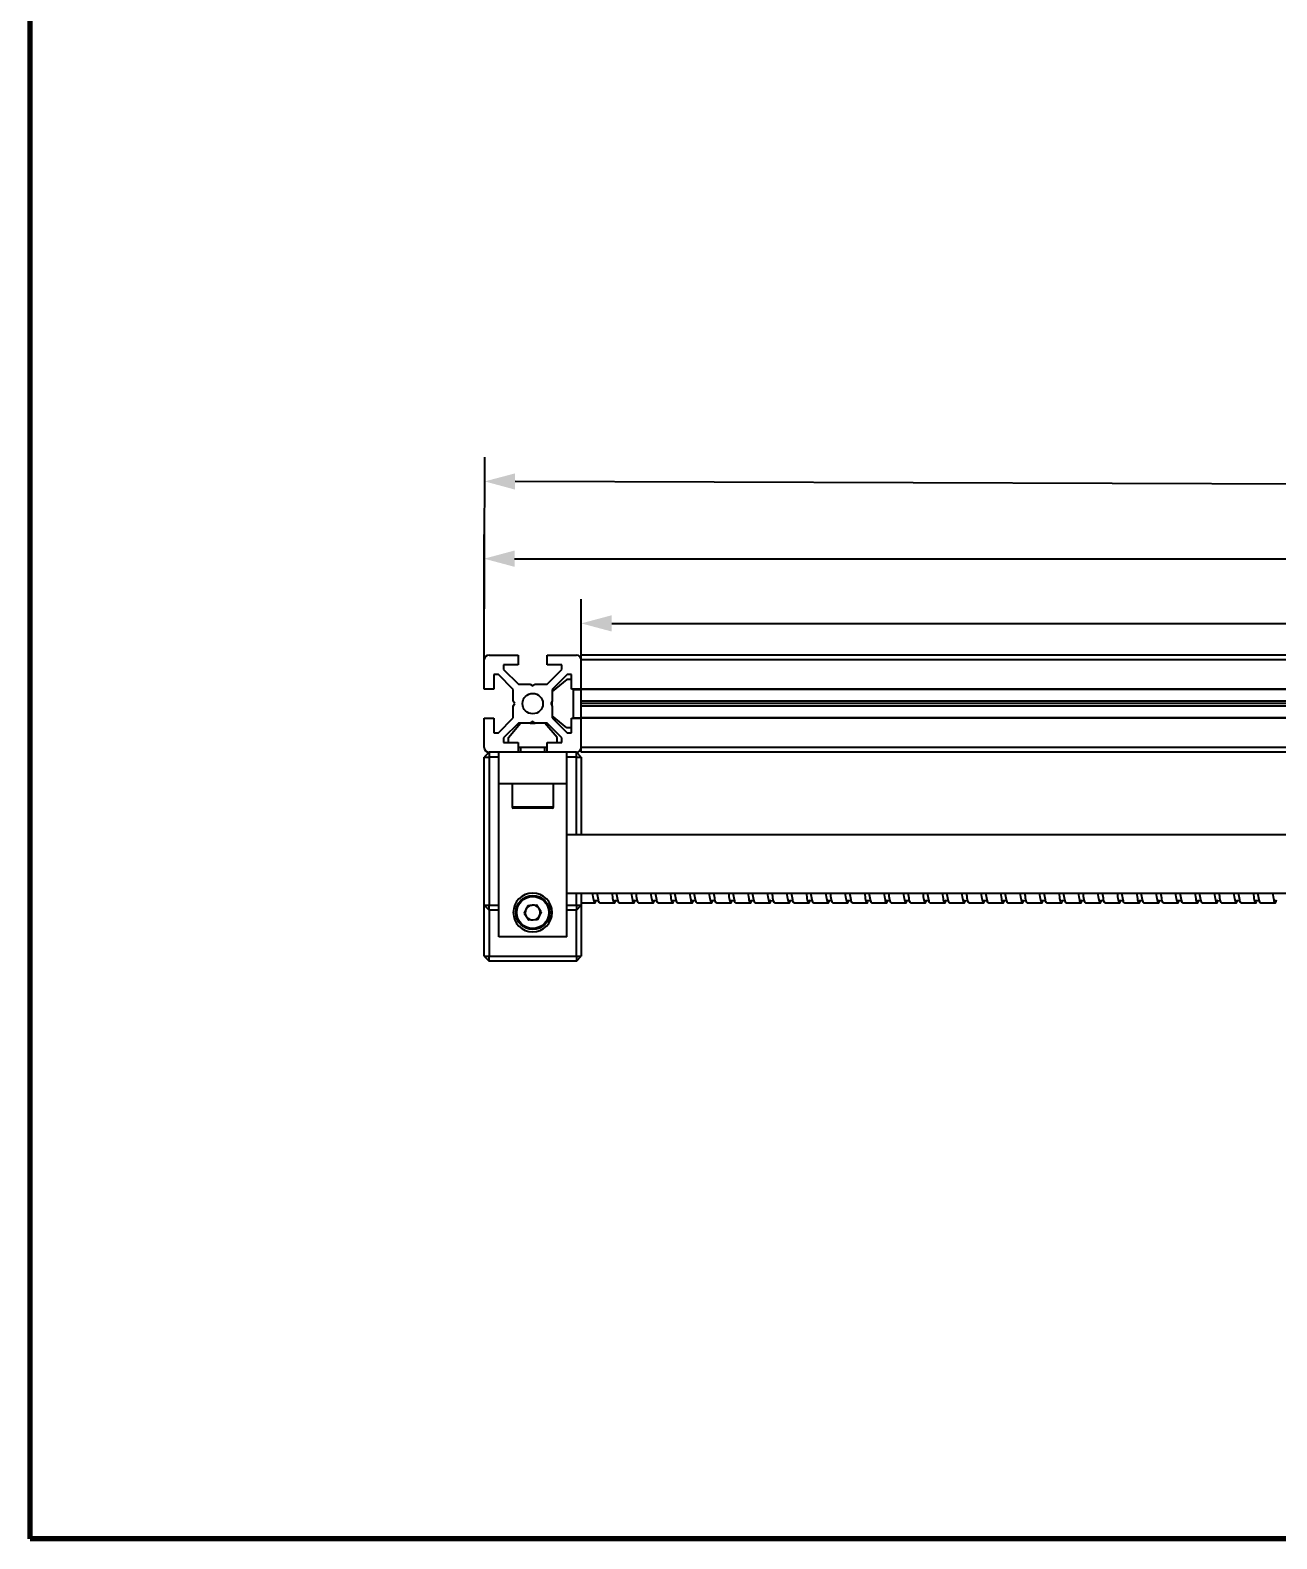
# Model space of a CAD drawing. Header units: millimetres. Extents: x 55 to 11032, y -227 to 3957.
# Drawn here: x 3195.9 to 3452.5, y 1679.4 to 1990 of the extents above; entities that cross this region are included whole.
import ezdxf

# ---------------------------------------------------------------- set-up
doc = ezdxf.new("R2010")
doc.units = ezdxf.units.MM
doc.header["$LTSCALE"] = 0.7
doc.header["$PDMODE"] = 35
doc.header["$PDSIZE"] = -4
doc.layers.get('0').update_dxf_attribs({"color": 255})
for name, color, linetype, lineweight in [('AM_5', 10, 'Continuous', 25), ('DIM', 94, 'Continuous', 25), ('KHUNGBV', 5, 'Continuous', 70)]:
    doc.layers.add(name, color=color, linetype=linetype, lineweight=lineweight)
doc.styles.add('TCVN-7284', font='tcvn+7284-2003r.ttf')
doc.dimstyles.new('TCVN_ISO-25_RadiusDia', dxfattribs={"dimtxt": 2.5, "dimasz": 2.5, "dimexe": 2, "dimexo": 0, "dimgap": 1, "dimtad": 1, "dimtoh": 1, "dimtxsty": 'TCVN-7284', "dimblk": 'Arrow', "dimcen": 0, "dimclrd": 256, "dimclre": 256, "dimclrt": 256, "dimadec": 0, "dimazin": 0, "dimtfac": 1, "dimtofl": 0, "dimtmove": 1, "dimatfit": 0, "dimldrblk": 'Arrow', "dimfxl": 1, "dimlwd": -1, "dimlwe": -1, "dimarcsym": 0})

# ---------------------------------------------------------------- blocks, each defined once
blk = doc.blocks.new('X_4')
at = {"color": 7, "linetype": 'Continuous', "lineweight": 25}
for p, q in [((3289.34, 1854.36), (3289.34, 1860.36)), ((3290.34, 1861.36), (3296.34, 1861.36)), ((3296.34, 1861.36), (3296.34, 1859.36)), ((3302.34, 1859.36), (3302.34, 1861.36)), ((3302.34, 1861.36), (3308.34, 1861.36)), ((3709.34, 1861.36), (3309.34, 1861.36)), ((3309.34, 1860.36), (3309.34, 1861.36)), ((3709.34, 1860.36), (3309.34, 1860.36)), ((3309.34, 1854.36), (3309.34, 1860.36)), ((3292.28, 1857.36), (3291.34, 1857.36)), ((3291.34, 1857.36), (3291.34, 1854.36)), ((3295.34, 1854.3), (3292.28, 1857.36)), ((3296.34, 1859.36), (3293.34, 1859.36)), ((3293.34, 1859.36), (3293.34, 1858.42)), ((3293.34, 1858.42), (3296.4, 1855.36)), ((3302.28, 1855.36), (3305.34, 1858.42)), ((3305.34, 1859.36), (3302.34, 1859.36)), ((3306.4, 1857.36), (3303.34, 1854.3)), ((3305.34, 1858.42), (3305.34, 1859.36)), ((3307.34, 1857.36), (3306.4, 1857.36)), ((3307.34, 1854.36), (3307.34, 1857.36)), ((3291.34, 1854.36), (3289.34, 1854.36)), ((3295.34, 1851.88), (3295.34, 1854.3)), ((3296.4, 1855.36), (3298.82, 1855.36)), ((3298.82, 1855.36), (3299.34, 1855.06)), ((3299.34, 1855.06), (3299.86, 1855.36)), ((3299.86, 1855.36), (3302.28, 1855.36)), ((3306.34, 1856.36), (3303.34, 1853.86)), ((3303.34, 1854.3), (3303.34, 1851.88)), ((3307.34, 1856.36), (3306.34, 1856.36)), ((3309.34, 1854.36), (3307.34, 1854.36)), ((3307.64, 1854.26), (3307.64, 1848.46)), ((3307.64, 1854.26), (3309.34, 1854.26)), ((3308.34, 1854.36), (3308.34, 1854.26)), ((3709.34, 1854.36), (3309.34, 1854.36)), ((3309.34, 1854.3), (3309.34, 1854.36)), ((3709.34, 1854.3), (3309.34, 1854.3)), ((3309.34, 1851.88), (3309.34, 1854.3)), ((3295.64, 1851.36), (3295.34, 1851.88)), ((3295.34, 1850.84), (3295.64, 1851.36)), ((3303.34, 1851.88), (3303.04, 1851.36)), ((3303.04, 1851.36), (3303.34, 1850.84)), ((3303.34, 1850.84), (3303.34, 1851.88)), ((3709.34, 1851.88), (3309.34, 1851.88)), ((3309.34, 1851.36), (3309.34, 1851.88)), ((3709.34, 1851.36), (3309.34, 1851.36)), ((3309.34, 1850.84), (3309.34, 1851.36)), ((3289.34, 1842.36), (3289.34, 1848.36)), ((3289.34, 1848.36), (3291.34, 1848.36)), ((3291.34, 1848.36), (3291.34, 1845.36)), ((3292.28, 1845.36), (3295.34, 1848.42)), ((3295.34, 1848.42), (3295.34, 1850.84)), ((3303.34, 1850.84), (3303.34, 1848.42)), ((3306.34, 1846.36), (3303.34, 1848.86)), ((3303.34, 1848.42), (3306.4, 1845.36)), ((3307.34, 1845.36), (3307.34, 1848.36)), ((3307.34, 1848.36), (3309.34, 1848.36)), ((3307.64, 1848.46), (3309.34, 1848.46)), ((3308.34, 1848.46), (3308.34, 1848.36)), ((3709.34, 1850.84), (3309.34, 1850.84)), ((3309.34, 1848.42), (3309.34, 1850.84)), ((3709.34, 1848.42), (3309.34, 1848.42)), ((3309.34, 1848.36), (3309.34, 1848.42)), ((3709.34, 1848.36), (3309.34, 1848.36)), ((3309.34, 1842.36), (3309.34, 1848.36)), ((3291.34, 1845.36), (3292.28, 1845.36)), ((3296.4, 1847.36), (3293.34, 1844.3)), ((3294.34, 1844.36), (3296.84, 1847.36)), ((3298.82, 1847.36), (3296.4, 1847.36)), ((3299.34, 1847.66), (3298.82, 1847.36)), ((3298.82, 1847.36), (3299.86, 1847.36)), ((3299.86, 1847.36), (3299.34, 1847.66)), ((3302.28, 1847.36), (3299.86, 1847.36)), ((3304.34, 1844.36), (3301.84, 1847.36)), ((3305.34, 1844.3), (3302.28, 1847.36)), ((3307.34, 1846.36), (3306.34, 1846.36)), ((3306.4, 1845.36), (3307.34, 1845.36)), ((3293.34, 1844.3), (3293.34, 1843.36)), ((3293.34, 1843.36), (3296.34, 1843.36)), ((3294.34, 1843.36), (3294.34, 1844.36)), ((3296.34, 1843.36), (3296.34, 1841.36)), ((3302.34, 1842.36), (3296.34, 1842.36)), ((3296.84, 1842.36), (3296.84, 1841.36)), ((3301.84, 1841.36), (3301.84, 1842.36)), ((3302.34, 1841.36), (3302.34, 1843.36)), ((3302.34, 1843.36), (3305.34, 1843.36)), ((3304.34, 1843.36), (3304.34, 1844.36)), ((3305.34, 1843.36), (3305.34, 1844.3)), ((3709.34, 1842.36), (3309.34, 1842.36)), ((3309.34, 1841.36), (3309.34, 1842.36)), ((3290.34, 1841.36), (3289.34, 1840.36)), ((3289.34, 1809.86), (3289.34, 1840.36)), ((3289.34, 1840.36), (3290.34, 1840.36)), ((3296.34, 1841.36), (3290.34, 1841.36)), ((3290.34, 1841.36), (3290.34, 1840.36)), ((3290.34, 1840.36), (3290.34, 1809.86)), ((3292.34, 1840.36), (3290.34, 1840.36)), ((3292.34, 1834.86), (3292.34, 1841.36)), ((3302.34, 1841.36), (3296.34, 1841.36)), ((3308.34, 1841.36), (3302.34, 1841.36)), ((3306.34, 1834.86), (3306.34, 1841.36)), ((3308.34, 1840.36), (3306.34, 1840.36)), ((3308.34, 1840.36), (3308.34, 1841.36)), ((3309.34, 1840.36), (3308.34, 1841.36)), ((3308.34, 1824.36), (3308.34, 1840.36)), ((3308.34, 1840.36), (3309.34, 1840.36)), ((3709.34, 1841.36), (3309.34, 1841.36)), ((3309.34, 1840.36), (3309.34, 1824.36)), ((3306.34, 1834.86), (3292.34, 1834.86)), ((3292.34, 1803.36), (3292.34, 1834.86)), ((3295.09, 1834.86), (3295.09, 1830.11)), ((3303.59, 1830.11), (3303.59, 1834.86)), ((3306.34, 1803.36), (3306.34, 1834.86)), ((3299.7, 1829.86), (3295.34, 1829.86)), ((3303.34, 1829.86), (3299.7, 1829.86)), ((3712.34, 1824.36), (3306.34, 1824.36)), ((3306.34, 1812.36), (3712.34, 1812.36)), ((3308.34, 1809.86), (3308.34, 1812.36)), ((3309.34, 1812.36), (3309.34, 1809.86)), ((3289.34, 1809.86), (3290.34, 1809.86)), ((3289.34, 1809.86), (3290.34, 1808.86)), ((3289.34, 1799.36), (3289.34, 1809.86)), ((3290.34, 1809.86), (3292.34, 1809.86)), ((3290.34, 1808.86), (3290.34, 1809.86)), ((3292.34, 1808.86), (3290.34, 1808.86)), ((3290.34, 1808.86), (3290.34, 1799.36)), ((3298.34, 1809.83), (3297.57, 1808.23)), ((3297.57, 1808.23), (3298.57, 1806.76)), ((3298.34, 1809.83), (3300.11, 1809.96)), ((3301.11, 1808.49), (3300.11, 1809.96)), ((3301.11, 1808.49), (3300.34, 1806.89)), ((3306.34, 1809.86), (3308.34, 1809.86)), ((3308.34, 1808.86), (3306.34, 1808.86)), ((3308.34, 1809.86), (3309.34, 1809.86)), ((3308.34, 1808.86), (3309.34, 1809.86)), ((3308.34, 1809.86), (3308.34, 1808.86)), ((3308.34, 1799.36), (3308.34, 1808.86)), ((3309.34, 1810.36), (3312.14, 1810.36)), ((3309.34, 1809.86), (3309.34, 1799.36)), ((3313.14, 1810.36), (3316.14, 1810.36)), ((3317.14, 1810.36), (3320.14, 1810.36)), ((3321.14, 1810.36), (3324.14, 1810.36)), ((3325.14, 1810.36), (3328.14, 1810.36)), ((3329.14, 1810.36), (3332.14, 1810.36)), ((3333.14, 1810.36), (3336.14, 1810.36)), ((3337.14, 1810.36), (3340.14, 1810.36)), ((3341.14, 1810.36), (3344.14, 1810.36)), ((3345.14, 1810.36), (3348.14, 1810.36)), ((3349.14, 1810.36), (3352.14, 1810.36)), ((3353.14, 1810.36), (3356.14, 1810.36)), ((3357.14, 1810.36), (3360.14, 1810.36)), ((3361.14, 1810.36), (3364.14, 1810.36)), ((3365.14, 1810.36), (3368.14, 1810.36)), ((3369.14, 1810.36), (3372.14, 1810.36)), ((3373.14, 1810.36), (3376.14, 1810.36)), ((3377.14, 1810.36), (3380.14, 1810.36)), ((3381.14, 1810.36), (3384.14, 1810.36)), ((3385.14, 1810.36), (3388.14, 1810.36)), ((3389.14, 1810.36), (3392.14, 1810.36)), ((3393.14, 1810.36), (3396.14, 1810.36)), ((3397.14, 1810.36), (3400.14, 1810.36)), ((3401.14, 1810.36), (3404.14, 1810.36)), ((3405.14, 1810.36), (3408.14, 1810.36)), ((3409.14, 1810.36), (3412.14, 1810.36)), ((3413.14, 1810.36), (3416.14, 1810.36)), ((3417.14, 1810.36), (3420.14, 1810.36)), ((3421.14, 1810.36), (3424.14, 1810.36)), ((3425.14, 1810.36), (3428.14, 1810.36)), ((3429.14, 1810.36), (3432.14, 1810.36)), ((3433.14, 1810.36), (3436.14, 1810.36)), ((3437.14, 1810.36), (3440.14, 1810.36)), ((3441.14, 1810.36), (3444.14, 1810.36)), ((3445.14, 1810.36), (3448.14, 1810.36)), ((3449.14, 1810.36), (3452.14, 1810.36)), ((3300.34, 1806.89), (3298.57, 1806.76)), ((3306.34, 1803.36), (3292.34, 1803.36)), ((3289.34, 1799.36), (3290.34, 1799.36)), ((3289.34, 1799.36), (3290.34, 1798.36)), ((3290.34, 1799.36), (3308.34, 1799.36)), ((3290.34, 1798.36), (3290.34, 1799.36)), ((3308.34, 1798.36), (3290.34, 1798.36)), ((3308.34, 1799.36), (3309.34, 1799.36)), ((3308.34, 1799.36), (3308.34, 1798.36)), ((3308.34, 1798.36), (3309.34, 1799.36))]:
    blk.add_line(p, q, dxfattribs=at)
at = {"color": 8, "linetype": 'Continuous', "lineweight": 25}
for p, q in [((3295.09, 1830.11), (3299.72, 1830.11)), ((3299.72, 1830.11), (3303.59, 1830.11))]:
    blk.add_line(p, q, dxfattribs=at)
at = {"color": 7, "linetype": 'Continuous', "lineweight": 25}
for centre, radius in [((3299.34, 1851.36), 2.1), ((3299.34, 1808.36), 3.5), ((3299.34, 1808.36), 3.3)]:
    blk.add_circle(centre, radius, dxfattribs=at)
for centre, radius, start, end in [((3290.34, 1860.36), 1, 90, 180), ((3308.34, 1860.36), 1, 0, 90), ((3290.34, 1842.36), 1, 180, 270), ((3308.34, 1842.36), 1, 270, 360), ((3295.34, 1830.11), 0.25, 180, 270), ((3303.34, 1830.11), 0.25, 270, 0), ((3299.34, 1808.36), 4, 0, 180), ((3299.34, 1808.36), 4, 180, 0), ((3299.34, 1808.36), 1.54, 154.1841, 214.1841), ((3299.34, 1808.36), 1.54, 94.1841, 154.1841), ((3299.34, 1808.36), 1.54, 214.1841, 274.1841), ((3299.34, 1808.36), 1.54, 34.1841, 94.1841), ((3299.34, 1808.36), 1.54, 274.1841, 334.1841), ((3299.34, 1808.36), 1.54, 334.1841, 34.1841)]:
    blk.add_arc(centre, radius, start, end, dxfattribs=at)
for points, knots in [([(3311.61, 1812.36), (3311.69, 1811.85), (3311.86, 1810.82), (3312.08, 1810.27), (3312.28, 1810.33), (3312.39, 1810.85), (3312.41, 1810.96)], [0, 0, 0, 0, 0.294026, 0.600312, 0.916621, 1, 1, 1, 1]), ([(3312.58, 1810.94), (3312.59, 1810.91), (3312.6, 1810.83), (3312.72, 1810.85), (3312.8, 1810.87)], [0, 0, 0, 0, 0.3986118, 1, 1, 1, 1]), ([(3313.14, 1810.44), (3313.12, 1810.41), (3313.02, 1810.28), (3312.86, 1810.87), (3312.69, 1811.87), (3312.61, 1812.36)], [0, 0, 0, 0, 0.098102, 0.55826, 1, 1, 1, 1]), ([(3315.61, 1812.36), (3315.69, 1811.85), (3315.86, 1810.82), (3316.08, 1810.27), (3316.28, 1810.33), (3316.39, 1810.85), (3316.41, 1810.96)], [0, 0, 0, 0, 0.2940263, 0.600312, 0.9166213, 1, 1, 1, 1]), ([(3316.58, 1810.94), (3316.59, 1810.91), (3316.6, 1810.83), (3316.72, 1810.85), (3316.8, 1810.87)], [0, 0, 0, 0, 0.398612, 1, 1, 1, 1]), ([(3317.14, 1810.44), (3317.12, 1810.41), (3317.02, 1810.28), (3316.86, 1810.87), (3316.69, 1811.87), (3316.61, 1812.36)], [0, 0, 0, 0, 0.098102, 0.55826, 1, 1, 1, 1]), ([(3319.61, 1812.36), (3319.69, 1811.85), (3319.86, 1810.82), (3320.08, 1810.27), (3320.28, 1810.33), (3320.39, 1810.85), (3320.41, 1810.96)], [0, 0, 0, 0, 0.294026, 0.600312, 0.916621, 1, 1, 1, 1]), ([(3320.58, 1810.94), (3320.59, 1810.91), (3320.6, 1810.83), (3320.72, 1810.85), (3320.8, 1810.87)], [0, 0, 0, 0, 0.398612, 1, 1, 1, 1]), ([(3321.14, 1810.44), (3321.12, 1810.41), (3321.02, 1810.28), (3320.86, 1810.87), (3320.69, 1811.87), (3320.61, 1812.36)], [0, 0, 0, 0, 0.098102, 0.55826, 1, 1, 1, 1]), ([(3323.61, 1812.36), (3323.69, 1811.85), (3323.86, 1810.82), (3324.08, 1810.27), (3324.28, 1810.33), (3324.39, 1810.85), (3324.41, 1810.96)], [0, 0, 0, 0, 0.2940263, 0.600312, 0.9166213, 1, 1, 1, 1]), ([(3324.58, 1810.94), (3324.59, 1810.91), (3324.6, 1810.83), (3324.72, 1810.85), (3324.8, 1810.87)], [0, 0, 0, 0, 0.398612, 1, 1, 1, 1]), ([(3325.14, 1810.44), (3325.12, 1810.41), (3325.02, 1810.28), (3324.86, 1810.87), (3324.69, 1811.87), (3324.61, 1812.36)], [0, 0, 0, 0, 0.098102, 0.55826, 1, 1, 1, 1]), ([(3327.61, 1812.36), (3327.69, 1811.85), (3327.86, 1810.82), (3328.08, 1810.27), (3328.28, 1810.33), (3328.39, 1810.85), (3328.41, 1810.96)], [0, 0, 0, 0, 0.294026, 0.600312, 0.916621, 1, 1, 1, 1]), ([(3328.58, 1810.94), (3328.59, 1810.91), (3328.6, 1810.83), (3328.72, 1810.85), (3328.8, 1810.87)], [0, 0, 0, 0, 0.3986118, 1, 1, 1, 1]), ([(3329.14, 1810.44), (3329.12, 1810.41), (3329.02, 1810.28), (3328.86, 1810.87), (3328.69, 1811.87), (3328.61, 1812.36)], [0, 0, 0, 0, 0.098102, 0.55826, 1, 1, 1, 1]), ([(3331.61, 1812.36), (3331.69, 1811.85), (3331.86, 1810.82), (3332.08, 1810.27), (3332.28, 1810.33), (3332.39, 1810.85), (3332.41, 1810.96)], [0, 0, 0, 0, 0.294026, 0.600312, 0.916621, 1, 1, 1, 1]), ([(3332.58, 1810.94), (3332.59, 1810.91), (3332.6, 1810.83), (3332.72, 1810.85), (3332.8, 1810.87)], [0, 0, 0, 0, 0.398612, 1, 1, 1, 1]), ([(3333.14, 1810.44), (3333.12, 1810.41), (3333.02, 1810.28), (3332.86, 1810.87), (3332.69, 1811.87), (3332.61, 1812.36)], [0, 0, 0, 0, 0.098102, 0.55826, 1, 1, 1, 1]), ([(3335.61, 1812.36), (3335.69, 1811.85), (3335.86, 1810.82), (3336.08, 1810.27), (3336.28, 1810.33), (3336.39, 1810.85), (3336.41, 1810.96)], [0, 0, 0, 0, 0.294026, 0.600312, 0.916621, 1, 1, 1, 1]), ([(3336.58, 1810.94), (3336.59, 1810.91), (3336.6, 1810.83), (3336.72, 1810.85), (3336.8, 1810.87)], [0, 0, 0, 0, 0.398612, 1, 1, 1, 1]), ([(3337.14, 1810.44), (3337.12, 1810.41), (3337.02, 1810.28), (3336.86, 1810.87), (3336.69, 1811.87), (3336.61, 1812.36)], [0, 0, 0, 0, 0.098102, 0.55826, 1, 1, 1, 1]), ([(3339.61, 1812.36), (3339.69, 1811.85), (3339.86, 1810.82), (3340.08, 1810.27), (3340.28, 1810.33), (3340.39, 1810.85), (3340.41, 1810.96)], [0, 0, 0, 0, 0.294026, 0.600312, 0.916621, 1, 1, 1, 1]), ([(3340.58, 1810.94), (3340.59, 1810.91), (3340.6, 1810.83), (3340.72, 1810.85), (3340.8, 1810.87)], [0, 0, 0, 0, 0.398612, 1, 1, 1, 1]), ([(3341.14, 1810.44), (3341.12, 1810.41), (3341.02, 1810.28), (3340.86, 1810.87), (3340.69, 1811.87), (3340.61, 1812.36)], [0, 0, 0, 0, 0.098102, 0.55826, 1, 1, 1, 1]), ([(3343.61, 1812.36), (3343.69, 1811.85), (3343.86, 1810.82), (3344.08, 1810.27), (3344.28, 1810.33), (3344.39, 1810.85), (3344.41, 1810.96)], [0, 0, 0, 0, 0.294026, 0.600312, 0.916621, 1, 1, 1, 1]), ([(3344.58, 1810.94), (3344.59, 1810.91), (3344.6, 1810.83), (3344.72, 1810.85), (3344.8, 1810.87)], [0, 0, 0, 0, 0.3986118, 1, 1, 1, 1]), ([(3345.14, 1810.44), (3345.12, 1810.41), (3345.02, 1810.28), (3344.86, 1810.87), (3344.69, 1811.87), (3344.61, 1812.36)], [0, 0, 0, 0, 0.098102, 0.55826, 1, 1, 1, 1]), ([(3347.61, 1812.36), (3347.69, 1811.85), (3347.86, 1810.82), (3348.08, 1810.27), (3348.28, 1810.33), (3348.39, 1810.85), (3348.41, 1810.96)], [0, 0, 0, 0, 0.294026, 0.600312, 0.916621, 1, 1, 1, 1]), ([(3348.58, 1810.94), (3348.59, 1810.91), (3348.6, 1810.83), (3348.72, 1810.85), (3348.8, 1810.87)], [0, 0, 0, 0, 0.398612, 1, 1, 1, 1]), ([(3349.14, 1810.44), (3349.12, 1810.41), (3349.02, 1810.28), (3348.86, 1810.87), (3348.69, 1811.87), (3348.61, 1812.36)], [0, 0, 0, 0, 0.098102, 0.55826, 1, 1, 1, 1]), ([(3351.61, 1812.36), (3351.69, 1811.85), (3351.86, 1810.82), (3352.08, 1810.27), (3352.28, 1810.33), (3352.39, 1810.85), (3352.41, 1810.96)], [0, 0, 0, 0, 0.294026, 0.600312, 0.916621, 1, 1, 1, 1]), ([(3352.58, 1810.94), (3352.59, 1810.91), (3352.6, 1810.83), (3352.72, 1810.85), (3352.8, 1810.87)], [0, 0, 0, 0, 0.398612, 1, 1, 1, 1]), ([(3353.14, 1810.44), (3353.12, 1810.41), (3353.02, 1810.28), (3352.86, 1810.87), (3352.69, 1811.87), (3352.61, 1812.36)], [0, 0, 0, 0, 0.098102, 0.55826, 1, 1, 1, 1]), ([(3355.61, 1812.36), (3355.69, 1811.85), (3355.86, 1810.82), (3356.08, 1810.27), (3356.28, 1810.33), (3356.39, 1810.85), (3356.41, 1810.96)], [0, 0, 0, 0, 0.294026, 0.600312, 0.916621, 1, 1, 1, 1]), ([(3356.58, 1810.94), (3356.59, 1810.91), (3356.6, 1810.83), (3356.72, 1810.85), (3356.8, 1810.87)], [0, 0, 0, 0, 0.398612, 1, 1, 1, 1]), ([(3357.14, 1810.44), (3357.12, 1810.41), (3357.02, 1810.28), (3356.86, 1810.87), (3356.69, 1811.87), (3356.61, 1812.36)], [0, 0, 0, 0, 0.098102, 0.55826, 1, 1, 1, 1]), ([(3359.61, 1812.36), (3359.69, 1811.85), (3359.86, 1810.82), (3360.08, 1810.27), (3360.28, 1810.33), (3360.39, 1810.85), (3360.41, 1810.96)], [0, 0, 0, 0, 0.294026, 0.600312, 0.916621, 1, 1, 1, 1]), ([(3360.58, 1810.94), (3360.59, 1810.91), (3360.6, 1810.83), (3360.72, 1810.85), (3360.8, 1810.87)], [0, 0, 0, 0, 0.398612, 1, 1, 1, 1]), ([(3361.14, 1810.44), (3361.12, 1810.41), (3361.02, 1810.28), (3360.86, 1810.87), (3360.69, 1811.87), (3360.61, 1812.36)], [0, 0, 0, 0, 0.098102, 0.55826, 1, 1, 1, 1]), ([(3363.61, 1812.36), (3363.69, 1811.85), (3363.86, 1810.82), (3364.08, 1810.27), (3364.28, 1810.33), (3364.39, 1810.85), (3364.41, 1810.96)], [0, 0, 0, 0, 0.294026, 0.600312, 0.916621, 1, 1, 1, 1]), ([(3364.58, 1810.94), (3364.59, 1810.91), (3364.6, 1810.83), (3364.72, 1810.85), (3364.8, 1810.87)], [0, 0, 0, 0, 0.3986118, 1, 1, 1, 1]), ([(3365.14, 1810.44), (3365.12, 1810.41), (3365.02, 1810.28), (3364.86, 1810.87), (3364.69, 1811.87), (3364.61, 1812.36)], [0, 0, 0, 0, 0.098102, 0.55826, 1, 1, 1, 1]), ([(3367.61, 1812.36), (3367.69, 1811.85), (3367.86, 1810.82), (3368.08, 1810.27), (3368.28, 1810.33), (3368.39, 1810.85), (3368.41, 1810.96)], [0, 0, 0, 0, 0.294026, 0.600312, 0.916621, 1, 1, 1, 1]), ([(3368.58, 1810.94), (3368.59, 1810.91), (3368.6, 1810.83), (3368.72, 1810.85), (3368.8, 1810.87)], [0, 0, 0, 0, 0.398612, 1, 1, 1, 1]), ([(3369.14, 1810.44), (3369.12, 1810.41), (3369.02, 1810.28), (3368.86, 1810.87), (3368.69, 1811.87), (3368.61, 1812.36)], [0, 0, 0, 0, 0.098102, 0.55826, 1, 1, 1, 1]), ([(3371.61, 1812.36), (3371.69, 1811.85), (3371.86, 1810.82), (3372.08, 1810.27), (3372.28, 1810.33), (3372.39, 1810.85), (3372.41, 1810.96)], [0, 0, 0, 0, 0.294026, 0.600312, 0.916621, 1, 1, 1, 1]), ([(3372.58, 1810.94), (3372.59, 1810.91), (3372.6, 1810.83), (3372.72, 1810.85), (3372.8, 1810.87)], [0, 0, 0, 0, 0.398612, 1, 1, 1, 1]), ([(3373.14, 1810.44), (3373.12, 1810.41), (3373.02, 1810.28), (3372.86, 1810.87), (3372.69, 1811.87), (3372.61, 1812.36)], [0, 0, 0, 0, 0.0981016, 0.5582599, 1, 1, 1, 1]), ([(3375.61, 1812.36), (3375.69, 1811.85), (3375.86, 1810.82), (3376.08, 1810.27), (3376.28, 1810.33), (3376.39, 1810.85), (3376.41, 1810.96)], [0, 0, 0, 0, 0.294026, 0.600312, 0.916621, 1, 1, 1, 1]), ([(3376.58, 1810.94), (3376.59, 1810.91), (3376.6, 1810.83), (3376.72, 1810.85), (3376.8, 1810.87)], [0, 0, 0, 0, 0.398612, 1, 1, 1, 1]), ([(3377.14, 1810.44), (3377.12, 1810.41), (3377.02, 1810.28), (3376.86, 1810.87), (3376.69, 1811.87), (3376.61, 1812.36)], [0, 0, 0, 0, 0.0981016, 0.5582599, 1, 1, 1, 1]), ([(3379.61, 1812.36), (3379.69, 1811.85), (3379.86, 1810.82), (3380.08, 1810.27), (3380.28, 1810.33), (3380.39, 1810.85), (3380.41, 1810.96)], [0, 0, 0, 0, 0.294026, 0.600312, 0.916621, 1, 1, 1, 1]), ([(3380.58, 1810.94), (3380.59, 1810.91), (3380.6, 1810.83), (3380.72, 1810.85), (3380.8, 1810.87)], [0, 0, 0, 0, 0.398612, 1, 1, 1, 1]), ([(3381.14, 1810.44), (3381.12, 1810.41), (3381.02, 1810.28), (3380.86, 1810.87), (3380.69, 1811.87), (3380.61, 1812.36)], [0, 0, 0, 0, 0.098102, 0.55826, 1, 1, 1, 1]), ([(3383.61, 1812.36), (3383.69, 1811.85), (3383.86, 1810.82), (3384.08, 1810.27), (3384.28, 1810.33), (3384.39, 1810.85), (3384.41, 1810.96)], [0, 0, 0, 0, 0.2940263, 0.600312, 0.9166213, 1, 1, 1, 1]), ([(3384.58, 1810.94), (3384.59, 1810.91), (3384.6, 1810.83), (3384.72, 1810.85), (3384.8, 1810.87)], [0, 0, 0, 0, 0.3986118, 1, 1, 1, 1]), ([(3385.14, 1810.44), (3385.12, 1810.41), (3385.02, 1810.28), (3384.86, 1810.87), (3384.69, 1811.87), (3384.61, 1812.36)], [0, 0, 0, 0, 0.098102, 0.55826, 1, 1, 1, 1]), ([(3387.61, 1812.36), (3387.69, 1811.85), (3387.86, 1810.82), (3388.08, 1810.27), (3388.28, 1810.33), (3388.39, 1810.85), (3388.41, 1810.96)], [0, 0, 0, 0, 0.2940263, 0.600312, 0.9166213, 1, 1, 1, 1]), ([(3388.58, 1810.94), (3388.59, 1810.91), (3388.6, 1810.83), (3388.72, 1810.85), (3388.8, 1810.87)], [0, 0, 0, 0, 0.398612, 1, 1, 1, 1]), ([(3389.14, 1810.44), (3389.12, 1810.41), (3389.02, 1810.28), (3388.86, 1810.87), (3388.69, 1811.87), (3388.61, 1812.36)], [0, 0, 0, 0, 0.098102, 0.55826, 1, 1, 1, 1]), ([(3391.61, 1812.36), (3391.69, 1811.85), (3391.86, 1810.82), (3392.08, 1810.27), (3392.28, 1810.33), (3392.39, 1810.85), (3392.41, 1810.96)], [0, 0, 0, 0, 0.294026, 0.600312, 0.916621, 1, 1, 1, 1]), ([(3392.58, 1810.94), (3392.59, 1810.91), (3392.6, 1810.83), (3392.72, 1810.85), (3392.8, 1810.87)], [0, 0, 0, 0, 0.3986118, 1, 1, 1, 1]), ([(3393.14, 1810.44), (3393.12, 1810.41), (3393.02, 1810.28), (3392.86, 1810.87), (3392.69, 1811.87), (3392.61, 1812.36)], [0, 0, 0, 0, 0.098102, 0.55826, 1, 1, 1, 1]), ([(3395.61, 1812.36), (3395.69, 1811.85), (3395.86, 1810.82), (3396.08, 1810.27), (3396.28, 1810.33), (3396.39, 1810.85), (3396.41, 1810.96)], [0, 0, 0, 0, 0.294026, 0.600312, 0.916621, 1, 1, 1, 1]), ([(3396.58, 1810.94), (3396.59, 1810.91), (3396.6, 1810.83), (3396.72, 1810.85), (3396.8, 1810.87)], [0, 0, 0, 0, 0.3986118, 1, 1, 1, 1]), ([(3397.14, 1810.44), (3397.12, 1810.41), (3397.02, 1810.28), (3396.86, 1810.87), (3396.69, 1811.87), (3396.61, 1812.36)], [0, 0, 0, 0, 0.0981016, 0.5582599, 1, 1, 1, 1]), ([(3399.61, 1812.36), (3399.69, 1811.85), (3399.86, 1810.82), (3400.08, 1810.27), (3400.28, 1810.33), (3400.39, 1810.85), (3400.41, 1810.96)], [0, 0, 0, 0, 0.2940263, 0.600312, 0.9166213, 1, 1, 1, 1]), ([(3400.58, 1810.94), (3400.59, 1810.91), (3400.6, 1810.83), (3400.72, 1810.85), (3400.8, 1810.87)], [0, 0, 0, 0, 0.398612, 1, 1, 1, 1]), ([(3401.14, 1810.44), (3401.12, 1810.41), (3401.02, 1810.28), (3400.86, 1810.87), (3400.69, 1811.87), (3400.61, 1812.36)], [0, 0, 0, 0, 0.098102, 0.55826, 1, 1, 1, 1]), ([(3403.61, 1812.36), (3403.69, 1811.85), (3403.86, 1810.82), (3404.08, 1810.27), (3404.28, 1810.33), (3404.39, 1810.85), (3404.41, 1810.96)], [0, 0, 0, 0, 0.294026, 0.600312, 0.916621, 1, 1, 1, 1]), ([(3404.58, 1810.94), (3404.59, 1810.91), (3404.6, 1810.83), (3404.72, 1810.85), (3404.8, 1810.87)], [0, 0, 0, 0, 0.398612, 1, 1, 1, 1]), ([(3405.14, 1810.44), (3405.12, 1810.41), (3405.02, 1810.28), (3404.86, 1810.87), (3404.69, 1811.87), (3404.61, 1812.36)], [0, 0, 0, 0, 0.098102, 0.55826, 1, 1, 1, 1]), ([(3407.61, 1812.36), (3407.69, 1811.85), (3407.86, 1810.82), (3408.08, 1810.27), (3408.28, 1810.33), (3408.39, 1810.85), (3408.41, 1810.96)], [0, 0, 0, 0, 0.2940263, 0.600312, 0.9166213, 1, 1, 1, 1]), ([(3408.58, 1810.94), (3408.59, 1810.91), (3408.6, 1810.83), (3408.72, 1810.85), (3408.8, 1810.87)], [0, 0, 0, 0, 0.398612, 1, 1, 1, 1]), ([(3409.14, 1810.44), (3409.12, 1810.41), (3409.02, 1810.28), (3408.86, 1810.87), (3408.69, 1811.87), (3408.61, 1812.36)], [0, 0, 0, 0, 0.098102, 0.55826, 1, 1, 1, 1]), ([(3411.61, 1812.36), (3411.69, 1811.85), (3411.86, 1810.82), (3412.08, 1810.27), (3412.28, 1810.33), (3412.39, 1810.85), (3412.41, 1810.96)], [0, 0, 0, 0, 0.294026, 0.600312, 0.916621, 1, 1, 1, 1]), ([(3412.58, 1810.94), (3412.59, 1810.91), (3412.6, 1810.83), (3412.72, 1810.85), (3412.8, 1810.87)], [0, 0, 0, 0, 0.3986118, 1, 1, 1, 1]), ([(3413.14, 1810.44), (3413.12, 1810.41), (3413.02, 1810.28), (3412.86, 1810.87), (3412.69, 1811.87), (3412.61, 1812.36)], [0, 0, 0, 0, 0.098102, 0.55826, 1, 1, 1, 1]), ([(3415.61, 1812.36), (3415.69, 1811.85), (3415.86, 1810.82), (3416.08, 1810.27), (3416.28, 1810.33), (3416.39, 1810.85), (3416.41, 1810.96)], [0, 0, 0, 0, 0.294026, 0.600312, 0.916621, 1, 1, 1, 1]), ([(3416.58, 1810.94), (3416.59, 1810.91), (3416.6, 1810.83), (3416.72, 1810.85), (3416.8, 1810.87)], [0, 0, 0, 0, 0.398612, 1, 1, 1, 1]), ([(3417.14, 1810.44), (3417.12, 1810.41), (3417.02, 1810.28), (3416.86, 1810.87), (3416.69, 1811.87), (3416.61, 1812.36)], [0, 0, 0, 0, 0.0981016, 0.5582599, 1, 1, 1, 1]), ([(3419.61, 1812.36), (3419.69, 1811.85), (3419.86, 1810.82), (3420.08, 1810.27), (3420.28, 1810.33), (3420.39, 1810.85), (3420.41, 1810.96)], [0, 0, 0, 0, 0.2940263, 0.600312, 0.9166213, 1, 1, 1, 1]), ([(3420.58, 1810.94), (3420.59, 1810.91), (3420.6, 1810.83), (3420.72, 1810.85), (3420.8, 1810.87)], [0, 0, 0, 0, 0.398612, 1, 1, 1, 1]), ([(3421.14, 1810.44), (3421.12, 1810.41), (3421.02, 1810.28), (3420.86, 1810.87), (3420.69, 1811.87), (3420.61, 1812.36)], [0, 0, 0, 0, 0.0981016, 0.5582599, 1, 1, 1, 1]), ([(3423.61, 1812.36), (3423.69, 1811.85), (3423.86, 1810.82), (3424.08, 1810.27), (3424.28, 1810.33), (3424.39, 1810.85), (3424.41, 1810.96)], [0, 0, 0, 0, 0.294026, 0.600312, 0.916621, 1, 1, 1, 1]), ([(3424.58, 1810.94), (3424.59, 1810.91), (3424.6, 1810.83), (3424.72, 1810.85), (3424.8, 1810.87)], [0, 0, 0, 0, 0.398612, 1, 1, 1, 1]), ([(3425.14, 1810.44), (3425.12, 1810.41), (3425.02, 1810.28), (3424.86, 1810.87), (3424.69, 1811.87), (3424.61, 1812.36)], [0, 0, 0, 0, 0.098102, 0.55826, 1, 1, 1, 1]), ([(3427.61, 1812.36), (3427.69, 1811.85), (3427.86, 1810.82), (3428.08, 1810.27), (3428.28, 1810.33), (3428.39, 1810.85), (3428.41, 1810.96)], [0, 0, 0, 0, 0.294026, 0.600312, 0.916621, 1, 1, 1, 1]), ([(3428.58, 1810.94), (3428.59, 1810.91), (3428.6, 1810.83), (3428.72, 1810.85), (3428.8, 1810.87)], [0, 0, 0, 0, 0.398612, 1, 1, 1, 1]), ([(3429.14, 1810.44), (3429.12, 1810.41), (3429.02, 1810.28), (3428.86, 1810.87), (3428.69, 1811.87), (3428.61, 1812.36)], [0, 0, 0, 0, 0.098102, 0.55826, 1, 1, 1, 1]), ([(3431.61, 1812.36), (3431.69, 1811.85), (3431.86, 1810.82), (3432.08, 1810.27), (3432.28, 1810.33), (3432.39, 1810.85), (3432.41, 1810.96)], [0, 0, 0, 0, 0.2940263, 0.600312, 0.9166213, 1, 1, 1, 1]), ([(3432.58, 1810.94), (3432.59, 1810.91), (3432.6, 1810.83), (3432.72, 1810.85), (3432.8, 1810.87)], [0, 0, 0, 0, 0.398612, 1, 1, 1, 1]), ([(3433.14, 1810.44), (3433.12, 1810.41), (3433.02, 1810.28), (3432.86, 1810.87), (3432.69, 1811.87), (3432.61, 1812.36)], [0, 0, 0, 0, 0.098102, 0.55826, 1, 1, 1, 1]), ([(3435.61, 1812.36), (3435.69, 1811.85), (3435.86, 1810.82), (3436.08, 1810.27), (3436.28, 1810.33), (3436.39, 1810.85), (3436.41, 1810.96)], [0, 0, 0, 0, 0.294026, 0.600312, 0.916621, 1, 1, 1, 1]), ([(3436.58, 1810.94), (3436.59, 1810.91), (3436.6, 1810.83), (3436.72, 1810.85), (3436.8, 1810.87)], [0, 0, 0, 0, 0.398612, 1, 1, 1, 1]), ([(3437.14, 1810.44), (3437.12, 1810.41), (3437.02, 1810.28), (3436.86, 1810.87), (3436.69, 1811.87), (3436.61, 1812.36)], [0, 0, 0, 0, 0.0981016, 0.5582599, 1, 1, 1, 1]), ([(3439.61, 1812.36), (3439.69, 1811.85), (3439.86, 1810.82), (3440.08, 1810.27), (3440.28, 1810.33), (3440.39, 1810.85), (3440.41, 1810.96)], [0, 0, 0, 0, 0.2940263, 0.600312, 0.9166213, 1, 1, 1, 1]), ([(3440.58, 1810.94), (3440.59, 1810.91), (3440.6, 1810.83), (3440.72, 1810.85), (3440.8, 1810.87)], [0, 0, 0, 0, 0.398612, 1, 1, 1, 1]), ([(3441.14, 1810.44), (3441.12, 1810.41), (3441.02, 1810.28), (3440.86, 1810.87), (3440.69, 1811.87), (3440.61, 1812.36)], [0, 0, 0, 0, 0.0981016, 0.5582599, 1, 1, 1, 1]), ([(3443.61, 1812.36), (3443.69, 1811.85), (3443.86, 1810.82), (3444.08, 1810.27), (3444.28, 1810.33), (3444.39, 1810.85), (3444.41, 1810.96)], [0, 0, 0, 0, 0.294026, 0.600312, 0.916621, 1, 1, 1, 1]), ([(3444.58, 1810.94), (3444.59, 1810.91), (3444.6, 1810.83), (3444.72, 1810.85), (3444.8, 1810.87)], [0, 0, 0, 0, 0.398612, 1, 1, 1, 1]), ([(3445.14, 1810.44), (3445.12, 1810.41), (3445.02, 1810.28), (3444.86, 1810.87), (3444.69, 1811.87), (3444.61, 1812.36)], [0, 0, 0, 0, 0.0981016, 0.5582599, 1, 1, 1, 1]), ([(3447.61, 1812.36), (3447.69, 1811.85), (3447.86, 1810.82), (3448.08, 1810.27), (3448.28, 1810.33), (3448.39, 1810.85), (3448.41, 1810.96)], [0, 0, 0, 0, 0.294026, 0.600312, 0.916621, 1, 1, 1, 1]), ([(3448.58, 1810.94), (3448.59, 1810.91), (3448.6, 1810.83), (3448.72, 1810.85), (3448.8, 1810.87)], [0, 0, 0, 0, 0.398612, 1, 1, 1, 1]), ([(3449.14, 1810.44), (3449.12, 1810.41), (3449.02, 1810.28), (3448.86, 1810.87), (3448.69, 1811.87), (3448.61, 1812.36)], [0, 0, 0, 0, 0.098102, 0.55826, 1, 1, 1, 1]), ([(3451.61, 1812.36), (3451.69, 1811.85), (3451.86, 1810.82), (3452.08, 1810.27), (3452.28, 1810.33), (3452.39, 1810.85), (3452.41, 1810.96)], [0, 0, 0, 0, 0.294026, 0.600312, 0.916621, 1, 1, 1, 1])]:
    blk.add_open_spline(points, degree=3, knots=knots, dxfattribs=at)
blk = doc.blocks.new('Arrow')
at = {"layer": 'DIM'}
blk.add_solid([(-1, 0.268), (-1, -0.268), (0, 0)], dxfattribs=at)
blk = doc.blocks.new('*D708')
at = {"layer": 'Defpoints', "color": 0, "ltscale": 0.2, "transparency": 16777216}
for p in [(3709.34, 1867.88), (3309.34, 1861.36), (3709.34, 1861.36)]:
    blk.add_point(p, dxfattribs=at)
at = {"layer": 'DIM', "ltscale": 0.2, "transparency": 16777216}
for p, q in [((3309.34, 1861.36), (3309.34, 1872.88)), ((3709.34, 1861.36), (3709.34, 1872.88)), ((3315.59, 1867.88), (3703.09, 1867.88))]:
    blk.add_line(p, q, dxfattribs=at)
at = {"layer": 'DIM', "ltscale": 0.2, "transparency": 16777216, "xscale": 6.25, "yscale": 6.25, "zscale": 6.25, "rotation": 180}
blk.add_blockref('Arrow', (3309.34, 1867.88), dxfattribs=at)
at = {"layer": 'DIM', "ltscale": 0.2, "transparency": 16777216, "xscale": 6.25, "yscale": 6.25, "zscale": 6.25}
blk.add_blockref('Arrow', (3709.34, 1867.88), dxfattribs=at)
at = {"layer": 'DIM', "ltscale": 0.2, "transparency": 16777216, "insert": (3509.34, 1873.51), "char_height": 6.25, "attachment_point": 5, "style": 'TCVN-7284'}
blk.add_mtext('400', dxfattribs=at)
blk = doc.blocks.new('*D709')
at = {"layer": 'Defpoints', "color": 0, "ltscale": 0.2, "transparency": 16777216}
for p in [(3729.34, 1881.2), (3289.34, 1860.36), (3729.34, 1860.36)]:
    blk.add_point(p, dxfattribs=at)
at = {"layer": 'DIM', "ltscale": 0.2, "transparency": 16777216}
for p, q in [((3289.34, 1860.36), (3289.34, 1886.2)), ((3729.34, 1860.36), (3729.34, 1886.2)), ((3295.59, 1881.2), (3723.09, 1881.2))]:
    blk.add_line(p, q, dxfattribs=at)
at = {"layer": 'DIM', "ltscale": 0.2, "transparency": 16777216, "xscale": 6.25, "yscale": 6.25, "zscale": 6.25, "rotation": 180}
blk.add_blockref('Arrow', (3289.34, 1881.2), dxfattribs=at)
at = {"layer": 'DIM', "ltscale": 0.2, "transparency": 16777216, "xscale": 6.25, "yscale": 6.25, "zscale": 6.25}
blk.add_blockref('Arrow', (3729.34, 1881.2), dxfattribs=at)
at = {"layer": 'DIM', "ltscale": 0.2, "transparency": 16777216, "insert": (3509.34, 1886.82), "char_height": 6.25, "attachment_point": 5, "style": 'TCVN-7284'}
blk.add_mtext('440', dxfattribs=at)
blk = doc.blocks.new('*D710')
at = {"layer": 'Defpoints', "color": 0, "ltscale": 0.2, "transparency": 16777216}
for p in [(3289.46, 1897.11), (3289.34, 1860.36), (3744.34, 1858.86)]:
    blk.add_point(p, dxfattribs=at)
at = {"layer": 'DIM', "ltscale": 0.2, "transparency": 16777216}
for p, q in [((3289.34, 1860.36), (3289.48, 1902.11)), ((3744.34, 1858.86), (3744.48, 1900.61)), ((3738.21, 1895.63), (3295.71, 1897.09))]:
    blk.add_line(p, q, dxfattribs=at)
at = {"layer": 'DIM', "ltscale": 0.2, "transparency": 16777216, "xscale": 6.25, "yscale": 6.25, "zscale": 6.25}
for p, rotation in [((3289.46, 1897.11), 179.8106974525418), ((3744.46, 1895.61), 359.8106974525418)]:
    blk.add_blockref('Arrow', p, dxfattribs=dict(at, rotation=rotation))
at = {"layer": 'DIM', "ltscale": 0.2, "transparency": 16777216, "insert": (3516.98, 1901.98), "char_height": 6.25, "attachment_point": 5, "rotation": 359.8107, "style": 'TCVN-7284'}
blk.add_mtext('455', dxfattribs=at)
blk = doc.blocks.new('dfhjd')
at = {"layer": 'KHUNGBV', "color": 9, "ltscale": 5}
for p, q in [((6559.44, 2639.71), (6559.44, 3469.71)), ((7718.44, 2639.71), (6559.44, 2639.71))]:
    blk.add_line(p, q, dxfattribs=at)

msp = doc.modelspace()

# ---------------------------------------------------------------- block references
at = {"layer": 'AM_5'}
for name, p in [('dfhjd', (-3363.534, -960.28)), ('X_4', (0, 0))]:
    msp.add_blockref(name, p, dxfattribs=at)

# ---------------------------------------------------------------- dimensions: what is measured, and where the dimension line sits
at = {"layer": 'DIM', "ltscale": 0.2}
dim = msp.add_aligned_dim(p1=(3744.341, 1858.861), p2=(3289.341, 1860.364), distance=-36.748, dimstyle='TCVN_ISO-25_RadiusDia', override={"dimscale": 2.5}, dxfattribs=at)
dim.commit()
dim.dimension.update_dxf_attribs({"geometry": '*D710', "text_midpoint": (3516.981, 1901.985)})
for base, p1, p2, picture, middle in [((3729.341, 1881.2), (3289.341, 1860.361), (3729.341, 1860.361), '*D709', (3509.341, 1886.825)), ((3709.341, 1867.881), (3309.341, 1861.361), (3709.341, 1861.361), '*D708', (3509.341, 1873.506))]:
    dim = msp.add_linear_dim(base=base, p1=p1, p2=p2, dimstyle='TCVN_ISO-25_RadiusDia', override={"dimscale": 2.5}, dxfattribs=at)
    dim.commit()
    dim.dimension.update_dxf_attribs({"geometry": picture, "text_midpoint": middle})

doc.saveas('drawing.dxf')
